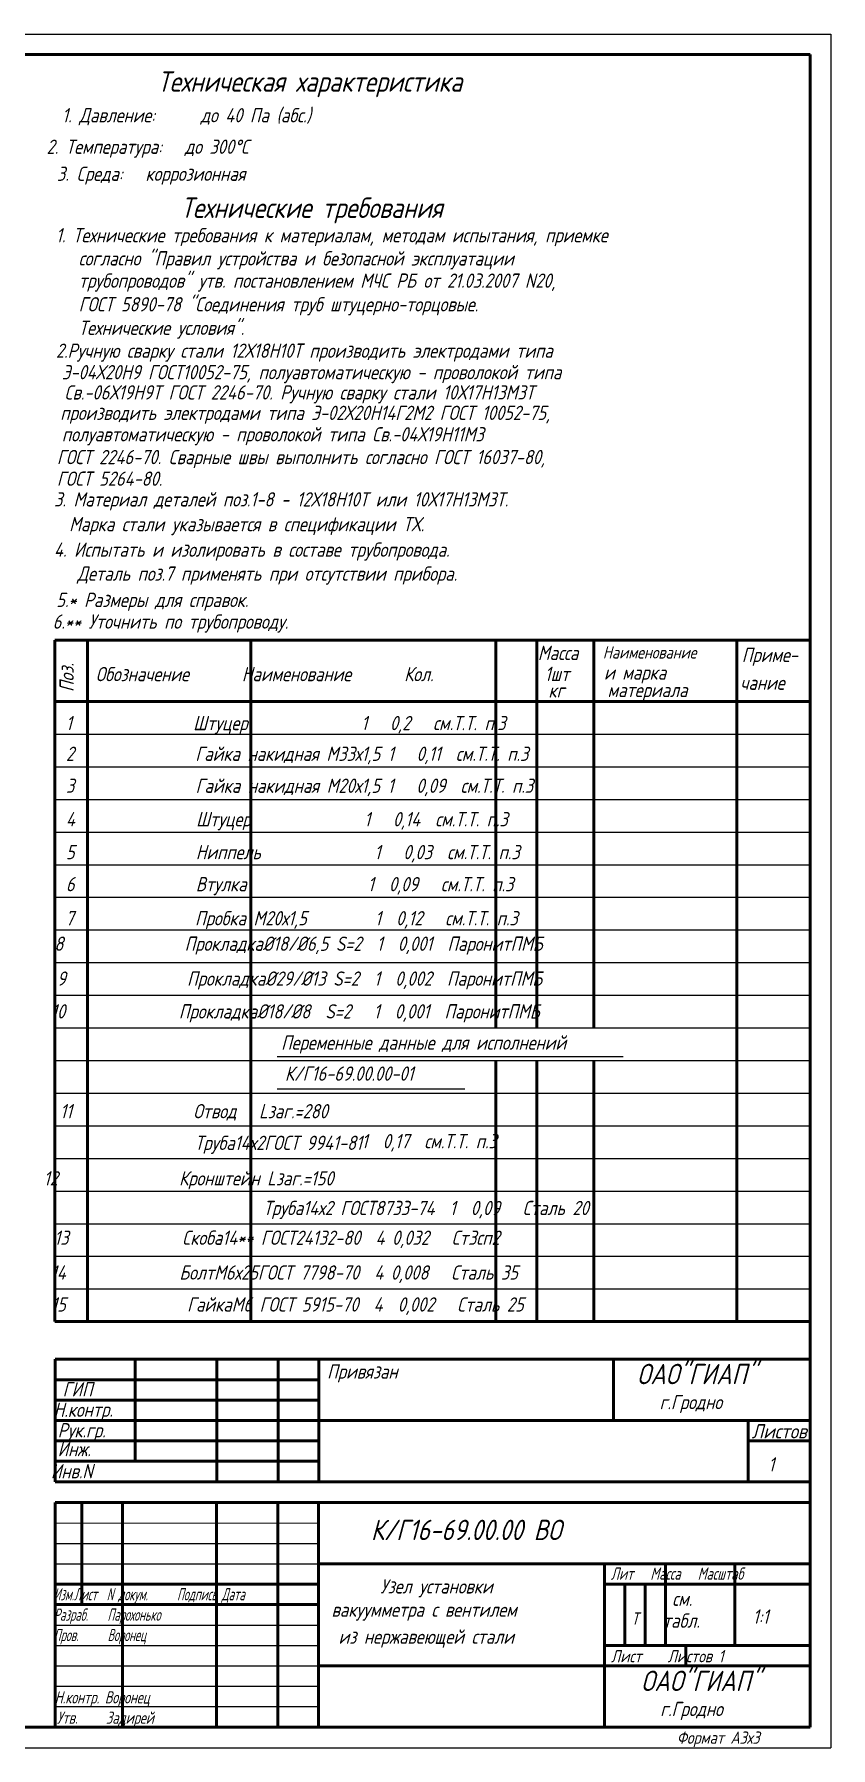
# Model space of a CAD drawing. Header units: inches. Extents: x 4898 to 5789, y 2851 to 3271.
# Drawn here: x 5594.3 to 5789.4, y 2850.8 to 3270.8 of the extents above; entities that cross this region are included whole.
import ezdxf
from ezdxf.enums import TextEntityAlignment as Align

# ---------------------------------------------------------------- set-up
doc = ezdxf.new("R2010")
doc.units = ezdxf.units.IN
doc.header["$LTSCALE"] = 0.6
doc.header["$MEASUREMENT"] = 0
doc.styles.get("Standard").update_dxf_attribs({"font": 'romand.shx', "width": 0.8, "oblique": 15, "height": 3.5})

msp = doc.modelspace()

# ---------------------------------------------------------------- linework, layer by layer
at = {"lineweight": 25}
for p, q in [((4898.377, 3270.773), (5789.377, 3270.773)), ((5599.37, 3099.224), (5784.37, 3099.224)), ((5599.37, 3091.224), (5784.37, 3091.224)), ((5599.37, 3083.224), (5784.37, 3083.224)), ((5599.37, 3075.224), (5784.37, 3075.224)), ((5599.37, 3067.224), (5784.37, 3067.224)), ((5599.37, 3059.224), (5784.37, 3059.224)), ((5599.37, 3051.224), (5784.37, 3051.224)), ((5599.37, 3043.224), (5784.37, 3043.224)), ((5599.37, 3035.224), (5784.37, 3035.224)), ((5599.37, 3027.224), (5784.37, 3027.224)), ((5599.37, 3019.224), (5784.37, 3019.224)), ((5599.37, 3011.224), (5784.37, 3011.224)), ((5599.37, 3003.224), (5784.37, 3003.224)), ((5599.37, 2995.224), (5784.37, 2995.224)), ((5599.37, 2987.224), (5784.37, 2987.224)), ((5599.37, 2979.224), (5784.37, 2979.224)), ((5599.37, 2971.224), (5784.37, 2971.224)), ((5599.37, 2963.224), (5784.37, 2963.224)), ((5599.377, 2900.846), (5663.932, 2900.846)), ((5599.377, 2895.846), (5663.932, 2895.846)), ((5599.377, 2880.846), (5663.932, 2880.846)), ((5599.377, 2875.846), (5663.932, 2875.846)), ((5599.377, 2870.846), (5663.932, 2870.846)), ((5599.377, 2865.846), (5663.932, 2865.846)), ((5599.377, 2860.846), (5663.932, 2860.846)), ((4898.377, 2850.773), (5789.377, 2850.773))]:
    msp.add_line(p, q, dxfattribs=at)
for p, q in [((5789.377, 3270.773), (5789.377, 2850.773)), ((5789.377, 3147.773), (5789.377, 2850.773)), ((5653.808, 3020.189), (5738.579, 3020.189)), ((5653.753, 3012.25), (5699.777, 3012.25))]:
    msp.add_line(p, q)
at = {"lineweight": 50}
for p, q in [((4918.377, 3265.773), (5784.377, 3265.773)), ((5784.377, 3265.773), (5784.377, 2855.773)), ((5784.377, 3142.773), (5784.377, 2855.773)), ((5599.37, 3122.224), (5599.37, 2955.224)), ((5599.37, 3122.224), (5784.37, 3122.224)), ((5607.37, 3122.224), (5607.37, 2955.224)), ((5647.37, 3122.224), (5647.37, 2955.224)), ((5707.37, 3122.224), (5707.37, 3067.224)), ((5717.37, 3122.224), (5717.37, 3067.224)), ((5731.37, 3122.224), (5731.37, 3067.224)), ((5766.37, 3122.224), (5766.37, 2955.224)), ((5599.37, 3107.224), (5784.37, 3107.224)), ((5707.37, 3067.224), (5707.37, 3027.224)), ((5717.37, 3067.224), (5717.37, 3027.224)), ((5731.37, 3067.224), (5731.37, 3027.224)), ((5707.37, 3019.224), (5707.37, 2955.224)), ((5717.37, 3019.224), (5717.37, 2955.224)), ((5731.37, 3019.224), (5731.37, 2955.224)), ((5599.37, 2955.224), (5784.37, 2955.224)), ((5599.377, 2945.985), (5599.377, 2915.985)), ((5599.377, 2945.985), (5784.377, 2945.985)), ((5619.009, 2945.985), (5619.009, 2920.985)), ((5639.009, 2945.985), (5639.009, 2915.985)), ((5654.009, 2945.985), (5654.009, 2915.985)), ((5664.009, 2945.985), (5664.009, 2915.985)), ((5736.17, 2945.985), (5736.17, 2930.985)), ((5599.377, 2940.985), (5664.009, 2940.985)), ((5599.377, 2935.985), (5664.009, 2935.985)), ((5599.377, 2930.985), (5784.377, 2930.985)), ((5769.17, 2930.985), (5769.17, 2915.985)), ((5599.377, 2925.985), (5664.009, 2925.985)), ((5769.17, 2925.985), (5784.377, 2925.985)), ((5599.377, 2920.985), (5664.009, 2920.985)), ((5599.377, 2915.985), (5784.377, 2915.985)), ((5599.377, 2915.985), (5784.17, 2915.985)), ((5599.377, 2910.846), (5599.377, 2855.773)), ((5599.377, 2910.846), (5784.377, 2910.846)), ((5599.377, 2910.846), (5784.377, 2910.846)), ((5605.932, 2910.846), (5605.932, 2885.846)), ((5615.932, 2910.846), (5615.932, 2855.846)), ((5638.932, 2910.846), (5638.932, 2855.846)), ((5653.932, 2910.846), (5653.932, 2855.846)), ((5663.932, 2910.846), (5663.932, 2855.846)), ((5663.932, 2895.846), (5784.377, 2895.846)), ((5733.932, 2895.846), (5733.932, 2855.773)), ((5748.932, 2895.846), (5748.932, 2875.846)), ((5765.932, 2895.846), (5765.932, 2875.846)), ((5599.377, 2890.846), (5663.932, 2890.846)), ((5733.932, 2890.846), (5784.377, 2890.846)), ((5738.932, 2890.846), (5738.932, 2875.846)), ((5743.932, 2890.846), (5743.932, 2875.846)), ((5599.377, 2885.846), (5663.932, 2885.846)), ((5733.932, 2875.846), (5784.377, 2875.846)), ((5753.932, 2875.846), (5753.932, 2870.846)), ((5663.932, 2870.846), (5784.377, 2870.846)), ((4906.377, 2855.773), (5784.377, 2855.773))]:
    msp.add_line(p, q, dxfattribs=at)
at = {"lineweight": 15}
msp.add_line((5599.377, 2905.846), (5663.932, 2905.846), dxfattribs=at)

# ---------------------------------------------------------------- texts
at = {"linetype": 'Continuous', "oblique": 15, "width": 0.8}
for s, p in [('1. Технические требования к материалам, методам испытания, приемке   ', (5599.604, 3219.773)), ('   согласно "Правил устройства и безопасной эксплуатации     ', (5599.604, 3214.085)), ('   трубопроводов" утв. постановлением МЧС РБ от 21.03.2007 N20,    ', (5599.604, 3208.637)), ('   ГОСТ 5890-78 "Соединения труб штуцерно-торцовые.      ', (5599.604, 3202.833)), ('   Технические условия".      ', (5599.604, 3197.082)), ('2.Ручную сварку стали 12Х18Н10Т производить электродами типа  ', (5599.604, 3191.47)), ('  Э-04Х20Н9 ГОСТ10052-75, полуавтоматическую - проволокой типа  ', (5597.342, 3186.2)), ('   Св.-06Х19Н9Т ГОСТ 2246-70. Ручную сварку стали 10Х17Н13М3Т ', (5596.129, 3181.237)), ('    производить электродами типа Э-02Х20Н14Г2М2 ГОСТ 10052-75, ', (5593.243, 3176.228)), ('  полуавтоматическую - проволокой типа Св.-04Х19Н11М3   ', (5597.342, 3170.972)), ('  ГОСТ 2246-70. Сварные швы выполнить согласно ГОСТ 16037-80,', (5596.129, 3165.39)), ('  ГОСТ 5264-80. ', (5596.129, 3160.096)), ('3. Материал деталей поз.1-8 - 12Х18Н10Т или 10Х17Н13М3Т.', (5599.131, 3155.02)), ('  Марка стали указывается в спецификации ТХ.', (5599.131, 3148.946)), ('4. Испытать и изолировать в составе трубопровода.', (5599.131, 3142.696))]:
    msp.add_text(s, height=3.5, dxfattribs=at).set_placement(p)
at = {"linetype": 'Continuous', "lineweight": 25, "oblique": 15, "width": 0.8}
for s, p in [('5.* Размеры для справок.', (5599.676, 3130.376)), ('6.** Уточнить по трубопроводу.', (5598.803, 3125.062)), ('1                Штуцер               1   0,2   см.Т.Т. п.3', (5602.047, 3100.187)), ('2                Гайка накидная М33х1,5 1   0,11  см.Т.Т. п.3', (5602.047, 3092.659)), ('3                Гайка накидная М20х1,5 1   0,09  см.Т.Т. п.3', (5602.047, 3084.825)), ('4                Штуцер               1   0,14  см.Т.Т. п.3', (5602.047, 3076.621)), ('5                Ниппель               1   0,03  см.Т.Т. п.3', (5602.047, 3068.557)), ('6                Втулка                1  0,09   см.Т.Т. п.3', (5602.047, 3060.701)), ('11                Отвод   Lзаг.=280       ', (5600.622, 3005.05)), ('                 Труба14х2ГОСТ 9941-81', (5602.047, 2997.292)), ('                                       1  0,17  см.Т.Т. п.3', (5602.047, 2997.702))]:
    msp.add_text(s, height=3.5, dxfattribs=at).set_placement(p)
at = {"lineweight": 25, "oblique": 15, "width": 0.8}
for s, p in [('Масса', (5717.653, 3117.392)), ('Приме-', (5767.61, 3116.905)), ('1шт', (5719.308, 3112.243)), ('и марка', (5733.84, 3112.586)), ('чание', (5767.214, 3110.075)), ('кг', (5720.228, 3108.197)), ('материала', (5734.7, 3108.289)), ('   см.', (5744.982, 2885.539)), ('  табл.', (5744.502, 2880.184)), ('1:1', (5770.267, 2881.177))]:
    msp.add_text(s, height=3.5, dxfattribs=at).set_placement(p)
msp.add_text('Поз.', height=3.5, rotation=90, dxfattribs=at).set_placement((5603.981, 3109.547))
at = {"color": 0, "linetype": 'Continuous', "lineweight": 25, "oblique": 15, "width": 0.8}
for s, p in [('Привязан', (5666.025, 2941.247)), ('ГИП', (5601.253, 2936.895)), ('Рук.гр.', (5600.037, 2926.838)), ('Инж.', (5600.037, 2922.217)), (' Инв.N', (5596.514, 2916.807)), ('1', (5774.086, 2918.47))]:
    msp.add_text(s, height=3.5, dxfattribs=at).set_placement(p)
msp.add_text('Н.контр.', height=3.5, rotation=0.32356, dxfattribs=at).set_placement((5599.059, 2931.836))
at = {"color": 0, "linetype": 'Continuous', "lineweight": 25, "oblique": 15, "width": 0.626739}
msp.add_text('Листов', height=3.5, dxfattribs=at).set_placement((5770.026, 2926.6), (5783.501, 2926.6), align=Align.FIT)
at = {"lineweight": 35, "char_height": 5, "attachment_point": 1}
for s, insert in [('Техническая характеристика', (5624.494, 3261.687)), ('Технические требования', (5630.183, 3230.757))]:
    msp.add_mtext_dynamic_manual_height_columns(s, width=198.8981, gutter_width=17.5, heights=[0], dxfattribs=dict(at, insert=insert))
at = {"char_height": 3.5, "attachment_point": 1}
for s, insert, width in [('1. Давление:      до 40 Па (абс.)', (5601.119, 3252.679), 186.39345), ('  2. Температура:   до 300%%DС ', (5593.595, 3244.961), 201.76272), ('3. Cреда:   коррозионная', (5599.821, 3238.334), 186.39345), ('  8                Прокладка%%C18/%%C6,5 S=2  1  0,001  ПаронитПМБ', (5595.503, 3049.601), 193.72642), ('  9                Прокладка%%C29/%%C13 S=2  1  0,002  ПаронитПМБ', (5596.159, 3041.062), 193.72642), ('  10               Прокладка%%C18/%%C8  S=2   1  0,001  ПаронитПМБ', (5594.691, 3033.015), 193.72642)]:
    msp.add_mtext(s, dxfattribs=dict(at, insert=insert, width=width))
at = {"lineweight": 25, "attachment_point": 1}
for s, insert, char_height, width in [('Деталь поз.7 применять при отсутствии прибора.', (5604.833, 3140.321), 3.5, 154.94994), ('{\\H0.8571x;Наименование} ', (5733.554, 3120.751), 3.5, 49.86328), ('Обозначение       Наименование       Кол. ', (5609.354, 3115.685), 3.5, 173.13883), ('7                Пробка М20х1,5         1  0,12   см.Т.Т. п.3', (5601.925, 3055.852), 3.5, 170.55454), ('   12                Кронштейн Lзаг.=150', (5591.035, 2992.093), 3.5, 185.56796), ('Труба14х2 ГОСТ8733-74  1  0,09   Сталь 20', (5650.4, 2984.821), 3.5, 120.98447), (' 13               Скоба14** ГОСТ24132-80  4 0,032   Ст3сп2', (5597.321, 2977.535), 3.5, 180.13951), ('  14               БолтМ6х25ГОСТ 7798-70  4 0,008   Сталь 35', (5594.62, 2969.009), 3.5, 176.53257), (' 15                ГайкаМ6 ГОСТ 5915-70  4  0,002   Сталь 25', (5596.579, 2961.177), 3.5, 182.84508), ('г.Гродно', (5747.467, 2937.248), 3.5, 35.06273), ('{\\W0.7; Лит   Масса   Масштаб}', (5734.129, 2894.955), 3, 48.36238), ('{\\W0.6; Изм.Лист  N докум.      Подпись Дата\\P Разраб.    Парохонько\\P Пров.      Воронец}', (5597.853, 2889.896), 3, 75.9719), ('Т', (5740.565, 2883.937), 3, 4.73548), ('Лист    Листов 1', (5735.539, 2874.71), 3, 49.47069), ('ОАО"ГИАП"', (5742.923, 2869.663), 5, 36.17103), ('{\\W0.7; Н.контр. Воронец}', (5597.917, 2864.626), 3, 40.54602), ('г.Гродно', (5747.628, 2862.021), 3.5, 35.06273), ('{\\W0.7;Утв.     Задирей}', (5599.853, 2859.635), 3, 39.22165), ('Формат А3х3', (5751.682, 2854.746), 3, 35.05229)]:
    msp.add_mtext(s, dxfattribs=dict(at, insert=insert, char_height=char_height, width=width))
at = {"char_height": 3.5, "attachment_point": 1}
for s, width, insert in [('Переменные данные для исполнений', 129.30342, (5654.767, 3025.372)), ('К/Г16-69.00.00-01', 75.09315, (5655.689, 3017.77))]:
    msp.add_mtext_dynamic_manual_height_columns(s, width=width, gutter_width=17.5, heights=[0], dxfattribs=dict(at, insert=insert))
at = {"lineweight": 35, "char_height": 5, "attachment_point": 1}
for s, insert, width in [('ОАО"ГИАП"', (5741.939, 2944.872), 36.17103), ('К/Г16-69.00.00 ВО', (5676.756, 2906.664), 116.21881)]:
    msp.add_mtext(s, dxfattribs=dict(at, insert=insert, width=width))
at = {"lineweight": 30, "char_height": 3.5, "width": 69.57334, "attachment_point": 1}
for s, insert in [('Узел установки  ', (5679.059, 2892.071)), (' вакуумметра с вентилем', (5665.234, 2886.36)), ('из нержавеющей стали', (5668.812, 2879.748))]:
    msp.add_mtext(s, dxfattribs=dict(at, insert=insert))

doc.saveas('drawing.dxf')
